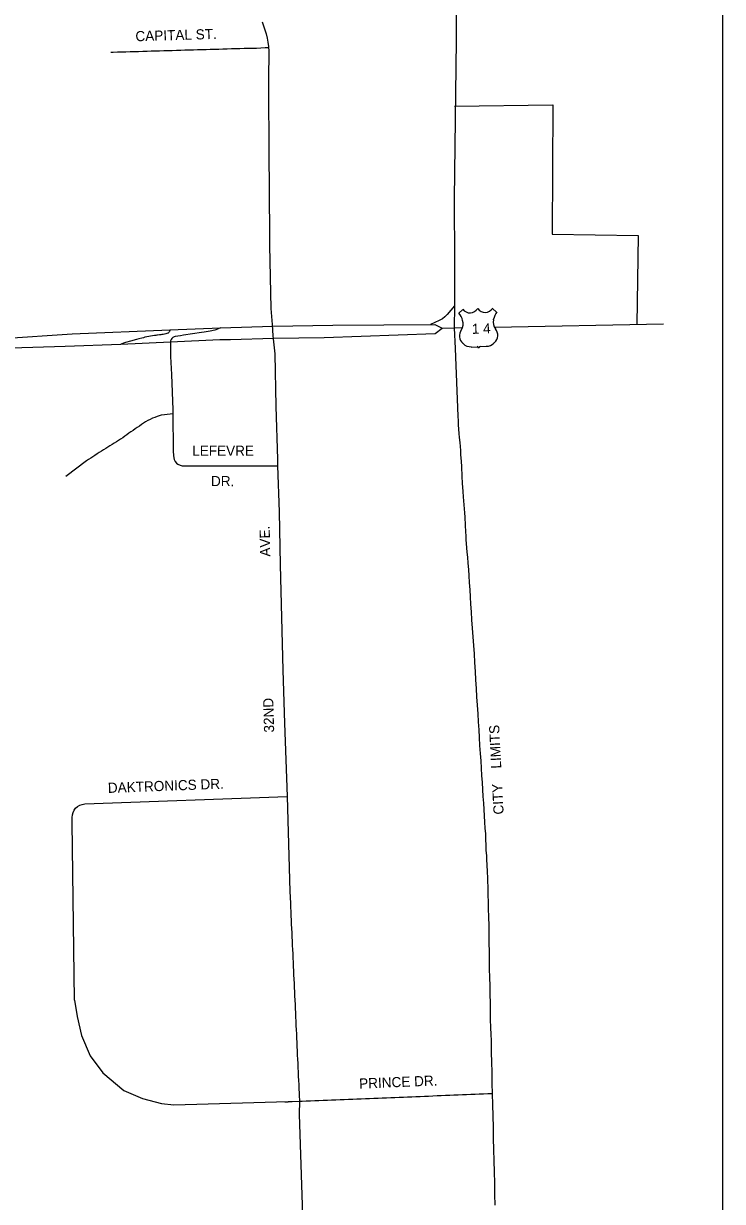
# Model space of a CAD drawing. Extents: x 2204114 to 2230821, y 16088589 to 16113844.
# Drawn here: x 2227509 to 2230821, y 16101311 to 16106889 of the extents above; entities that cross this region are included whole.
import ezdxf

# ---------------------------------------------------------------- set-up
doc = ezdxf.new("R2010")
doc.units = 0
for name, color, linetype in [('L13', 7, 'Continuous'), ('L2', 7, 'Continuous'), ('L3', 7, 'Continuous'), ('L4', 7, 'Continuous'), ('L9', 7, 'Continuous')]:
    doc.layers.add(name, color=color, linetype=linetype)

msp = doc.modelspace()

# ---------------------------------------------------------------- linework, layer by layer
at = {"layer": 'L13'}
msp.add_lwpolyline([(2204113.7, 16113843.6), (2230820.5, 16113843.6), (2230820.5, 16088588.7), (2204113.7, 16088588.7)], close=True, dxfattribs=at)
at = {"layer": 'L2'}
for p, q in [((2229551.8, 16106496.8), (2230016.7, 16106503.8)), ((2230016.7, 16106503.8), (2230014.5, 16105890.8)), ((2230014.5, 16105890.8), (2230420.5, 16105885.4)), ((2230420.5, 16105885.4), (2230414.1, 16105463.6))]:
    msp.add_line(p, q, dxfattribs=at)
at = {"layer": 'L3'}
for p, q in [((2229550.1, 16105447.9), (2229553.9, 16105349.1)), ((2228757.9, 16103228.3), (2228770.9, 16102777.8))]:
    msp.add_line(p, q, dxfattribs=at)
for points in [[(2229559.8, 16107963), (2229560.4, 16107808), (2229562.4, 16107558), (2229562.8, 16107308.1), (2229561.1, 16107058.1), (2229559.1, 16106808.2), (2229556.2, 16106558.2), (2229552.3, 16106308.3), (2229549.6, 16106058.3), (2229550, 16106009.5), (2229551.5, 16105808.4), (2229550.8, 16105551.5)], [(2228639.5, 16106896.5), (2228646.5, 16106877.8), (2228652.7, 16106858.9), (2228658.5, 16106839.6), (2228662.8, 16106820.1), (2228666.2, 16106800.4), (2228669, 16106780.6), (2228669.5, 16106775.6)], [(2227923.4, 16106753.2), (2227934.1, 16106753.6), (2227954.2, 16106754.1), (2227974.2, 16106754.7), (2227994.2, 16106755.3), (2228014.2, 16106755.9), (2228034.2, 16106756.5), (2228054.2, 16106757.1), (2228074.2, 16106757.6), (2228094.2, 16106758.2), (2228114.2, 16106758.8), (2228133.9, 16106759.4), (2228154, 16106760), (2228174, 16106760.6), (2228194, 16106761.1), (2228214, 16106761.7), (2228234, 16106762.3), (2228254.1, 16106762.9), (2228273.8, 16106763.5), (2228293.8, 16106764.1), (2228313.8, 16106764.6), (2228333.8, 16106765.2), (2228353.8, 16106765.8), (2228373.8, 16106766.4), (2228393.8, 16106767), (2228413.8, 16106767.6), (2228433.8, 16106768.1), (2228453.8, 16106768.7), (2228473.8, 16106769.3), (2228493.8, 16106769.9), (2228513.9, 16106770.5), (2228533.9, 16106771.1), (2228553.9, 16106771.7), (2228564.2, 16106772), (2228573.9, 16106772.1), (2228593.9, 16106772.3), (2228613.6, 16106772.8), (2228633.7, 16106773.4), (2228653.7, 16106774.8), (2228669.5, 16106775.6)], [(2228669.5, 16106775.6), (2228671, 16106760.7), (2228671.7, 16106740.7), (2228671.7, 16106720.7), (2228671.2, 16106700.7), (2228670.2, 16106680.8), (2228669.7, 16106660.8), (2228669.5, 16106640.8), (2228669.2, 16106620.8), (2228669.2, 16106600.8), (2228669.5, 16106580.8), (2228669.5, 16106560.8), (2228669.4, 16106558.4), (2228669.4, 16106558.2), (2228669.7, 16106539.2), (2228669.9, 16106519.2), (2228669.9, 16106499.2), (2228670.2, 16106479.2), (2228670.2, 16106459.2), (2228670.4, 16106439.2), (2228670.7, 16106419.5), (2228670.6, 16106417), (2228670.6, 16106397), (2228670.9, 16106377), (2228671.1, 16106357), (2228671.1, 16106337), (2228671.4, 16106317), (2228671.4, 16106297), (2228671.6, 16106277), (2228671.9, 16106257), (2228671.8, 16106237), (2228672.1, 16106217), (2228672.1, 16106197), (2228672.3, 16106177.1), (2228672.6, 16106157.1), (2228672.6, 16106137.1), (2228672.8, 16106117.1), (2228672.8, 16106097.1), (2228673.1, 16106077.1), (2228673.3, 16106057.1), (2228673.3, 16106037.1), (2228673.5, 16106017.1), (2228673.5, 16105997.1), (2228673.8, 16105977.1), (2228674, 16105957.1), (2228674, 16105937.2), (2228674.3, 16105917.2), (2228674.3, 16105897.2), (2228674.5, 16105877.2), (2228674.8, 16105857.2), (2228674.8, 16105837.2), (2228681.3, 16105538.6)], [(2228681.3, 16105538.6), (2228686.8, 16105463.5), (2228688.7, 16105437)], [(2228688.7, 16105437), (2228690.4, 16105410.2), (2228700.5, 16105325.3)], [(2229739.8, 16105451.4), (2230540.6, 16105465.9)], [(2228700.5, 16105325.3), (2228704.6, 16105075.3), (2228711.9, 16104825.4), (2228713, 16104793.6)], [(2229553.9, 16105349.1), (2229566.8, 16105029.6), (2229567.8, 16105007.2), (2229568.3, 16104987.6), (2229569.3, 16104968.5), (2229571, 16104948), (2229572.8, 16104928.5), (2229576.2, 16104905.4), (2229578, 16104885.6), (2229579.2, 16104866.3), (2229580.2, 16104847.5), (2229582.1, 16104814.1), (2229584, 16104790.8), (2229586.4, 16104742.9), (2229588, 16104711.8), (2229590.3, 16104672.4), (2229591.5, 16104647.5), (2229595.2, 16104609.8), (2229599, 16104571.2), (2229599.2, 16104551.4), (2229601.5, 16104513.6), (2229603.6, 16104481.9), (2229604.4, 16104462.4), (2229605.1, 16104444), (2229606.4, 16104425.7), (2229608.6, 16104406), (2229609.9, 16104385.8), (2229612.6, 16104360.9), (2229614.7, 16104333.3), (2229617.1, 16104303.7), (2229618.9, 16104273), (2229620.8, 16104241.2), (2229623.1, 16104207.6), (2229625.2, 16104173.8), (2229627.2, 16104138.7), (2229630, 16104102.6), (2229632.3, 16104065), (2229635.3, 16104025.1), (2229638, 16103983.7), (2229641, 16103944.1), (2229643.7, 16103903.2), (2229646.2, 16103862.5), (2229648.7, 16103820.7), (2229650.9, 16103780.2), (2229652.9, 16103739.9), (2229655.7, 16103699.7), (2229658.7, 16103661.5), (2229660.9, 16103620.3), (2229663.2, 16103582.3), (2229665.7, 16103544.6), (2229668.2, 16103507), (2229670.2, 16103469.5), (2229672.8, 16103432.1), (2229675.3, 16103397.2), (2229677.1, 16103362.1), (2229679.7, 16103328.3), (2229681.5, 16103294.7), (2229684.3, 16103260.7), (2229685.9, 16103228.9), (2229687.8, 16103197.3), (2229689.4, 16103166.9), (2229691.3, 16103137.1), (2229693.4, 16103106.5), (2229695.5, 16103078), (2229697.2, 16103050.8), (2229697.8, 16103024.4), (2229699.2, 16102998.4), (2229699.9, 16102972.2), (2229701.9, 16102949.4), (2229702.8, 16102926.8), (2229704.1, 16102906.6), (2229705.6, 16102870.5)], [(2228209.6, 16105226.5), (2228215.9, 16105059.8)], [(2228215.9, 16105059.8), (2228216.4, 16105023.8), (2228216.6, 16105003.8), (2228216.9, 16104983.8), (2228217.1, 16104963.8), (2228217.4, 16104943.8), (2228217.6, 16104923.8), (2228217.9, 16104903.8), (2228218.1, 16104883.8), (2228218.4, 16104863.8), (2228219.4, 16104843.8), (2228220.7, 16104832.4), (2228223.4, 16104824.3), (2228227.3, 16104815.2), (2228234.2, 16104807.5), (2228240.9, 16104802.5), (2228251, 16104797.2), (2228261.2, 16104794.3), (2228268, 16104794.2), (2228269, 16104794.3), (2228282, 16104794.2), (2228302, 16104794.2), (2228322, 16104794.2), (2228342, 16104794.1), (2228362, 16104794.1), (2228382, 16104794.1), (2228402, 16104794.1), (2228422, 16104794), (2228442, 16104794), (2228462, 16104794), (2228482, 16104793.9), (2228502, 16104793.9), (2228522, 16104793.8), (2228542, 16104793.8), (2228562, 16104793.8), (2228582, 16104793.8), (2228602, 16104793.7), (2228622, 16104793.7), (2228642, 16104793.7), (2228662, 16104793.6), (2228681.8, 16104793.6), (2228713, 16104793.6)], [(2228713, 16104793.6), (2228719.7, 16104575.6), (2228724.8, 16104325.6), (2228731.4, 16104075.7), (2228737.7, 16103825.8), (2228745, 16103575.9), (2228757.9, 16103228.3)], [(2227750.8, 16102263.4), (2227739.8, 16103104.7), (2227739.6, 16103116.7), (2227740, 16103128.8), (2227741.2, 16103140.7), (2227744.1, 16103152.4), (2227749, 16103163.5), (2227755.9, 16103173.2), (2227765, 16103181.4), (2227775.3, 16103187.1), (2227787.1, 16103190.9), (2227798.9, 16103192.9), (2228757.9, 16103228.3)], [(2229705.6, 16102870.5), (2229707, 16102844.6), (2229707.9, 16102829.3), (2229708, 16102822.9), (2229708.3, 16102803.6), (2229709, 16102783.8), (2229709.5, 16102760.1), (2229710.6, 16102730.9), (2229711.2, 16102696.8), (2229712.2, 16102658.2), (2229712.9, 16102615.8), (2229713.1, 16102574.7), (2229713.9, 16102534.4), (2229714.6, 16102494.1), (2229715.6, 16102453.3), (2229716, 16102411.6), (2229717.5, 16102371), (2229717.8, 16102330.9), (2229718.8, 16102290.9), (2229719.8, 16102251.3), (2229720.7, 16102211.1), (2229720.5, 16102172.4), (2229721.3, 16102135.1), (2229722.6, 16102100.6), (2229724, 16102072.7), (2229724.4, 16102047.9), (2229725.2, 16102013.6), (2229726.7, 16101972.5), (2229728.6, 16101921.1), (2229727.6, 16101868.6), (2229728.8, 16101822.1)], [(2228770.9, 16102777.8), (2228773.5, 16102723), (2228774.2, 16102703), (2228775.2, 16102683.1), (2228776.2, 16102663.1), (2228776.9, 16102643.1), (2228777.9, 16102623.1), (2228778.9, 16102603.1), (2228779.7, 16102583.2), (2228780.7, 16102563.2), (2228781.7, 16102543.2), (2228782.4, 16102523.2), (2228783.4, 16102503.2), (2228784.4, 16102483.3), (2228785.1, 16102463.3), (2228786.1, 16102443.3), (2228787.1, 16102423.3), (2228788.1, 16102403.4), (2228788.9, 16102383.4), (2228789.9, 16102363.4), (2228790.9, 16102343.4), (2228791.6, 16102323.5), (2228792.6, 16102303.5), (2228793.6, 16102283.5), (2228794.4, 16102263.5), (2228795.4, 16102243.5), (2228796.4, 16102223.6), (2228797.1, 16102203.6), (2228798.1, 16102183.6), (2228799.1, 16102163.7), (2228799.8, 16102143.7), (2228800.8, 16102123.7), (2228801.8, 16102103.7), (2228802.6, 16102083.7), (2228803.6, 16102063.7), (2228804.6, 16102043.8), (2228805.3, 16102023.8), (2228806.3, 16102003.8), (2228807.3, 16101983.8), (2228808, 16101963.9), (2228809, 16101943.9), (2228810, 16101923.9), (2228810.8, 16101903.9), (2228811.8, 16101884), (2228812.8, 16101864), (2228813.5, 16101844), (2228814.5, 16101824), (2228814.9, 16101813.6), (2228816.3, 16101785.1)], [(2227750.8, 16102263.4), (2227763.1, 16102186.5), (2227783.1, 16102096.1), (2227824.3, 16102000.2), (2227884.2, 16101920), (2227983.8, 16101836.6), (2228073.4, 16101798.4), (2228162.1, 16101774.1), (2228221.7, 16101767.5), (2228816.3, 16101785.2)], [(2228816.3, 16101785.1), (2228829, 16101785.6), (2228849, 16101786.4), (2228869.1, 16101787.2), (2228888.8, 16101788.1), (2228908.8, 16101788.9), (2228928.8, 16101789.7), (2228948.9, 16101790.5), (2228968.9, 16101791.3), (2228988.9, 16101792.1), (2229008.6, 16101792.9), (2229028.6, 16101793.7), (2229048.7, 16101794.6), (2229068.7, 16101795.4), (2229088.7, 16101796.2), (2229108.7, 16101797), (2229128.7, 16101797.8), (2229148.7, 16101798.6), (2229168.7, 16101799.4), (2229188.7, 16101800.2), (2229208.8, 16101801), (2229228.8, 16101801.8), (2229248.8, 16101802.7), (2229268.8, 16101803.5), (2229288.8, 16101804.3), (2229308.8, 16101805.1), (2229328.6, 16101805.9), (2229348.6, 16101806.7), (2229368.6, 16101807.5), (2229388.6, 16101808.3), (2229408.6, 16101809.1), (2229428.6, 16101809.9), (2229448.6, 16101810.8), (2229468.4, 16101811.6), (2229488.4, 16101812.4), (2229508.4, 16101813.2), (2229528.4, 16101814), (2229548.5, 16101814.8), (2229568.5, 16101815.6), (2229588.5, 16101816.4), (2229608.5, 16101817.2), (2229628.5, 16101818), (2229648.5, 16101818.8), (2229668.3, 16101819.6), (2229688.3, 16101820.5), (2229708.3, 16101821.3), (2229728.8, 16101822.1)], [(2229728.8, 16101822.1), (2229730.4, 16101767.5), (2229732, 16101716.3), (2229733.5, 16101661.4), (2229734.8, 16101608.1), (2229736.4, 16101555.8), (2229737.5, 16101503.2), (2229738.8, 16101450.6), (2229740.1, 16101396.5), (2229741, 16101343.9), (2229742.3, 16101292.2)], [(2228816.3, 16101785.1), (2228815.7, 16101724.3), (2228838.7, 16101005.7), (2228827.4, 16100952.8), (2228293.5, 16100230)], [(2228746.5, 16101782.2), (2228762.2, 16101782.9), (2228782.3, 16101783.7), (2228816.3, 16101785.1)]]:
    msp.add_lwpolyline(points, dxfattribs=at)
at = {"layer": 'L4'}
for p, q in [((2229550.7, 16105551.5), (2229550.1, 16105447.9)), ((2228205.1, 16105381.1), (2228205.3, 16105311.7))]:
    msp.add_line(p, q, dxfattribs=at)
for points in [[(2229550.7, 16105551.5), (2229515.5, 16105510.4), (2229505.9, 16105500.1), (2229494.9, 16105491), (2229479, 16105482.2), (2229437.5, 16105463)], [(2226954.6, 16105377.7), (2227409, 16105397.1), (2227739.1, 16105419.3), (2228202.1, 16105439), (2228442.2, 16105448.3)], [(2228202.1, 16105439), (2228202.1, 16105434.7), (2228200.5, 16105430.6), (2228199.4, 16105428), (2228197.6, 16105425.9), (2228195.8, 16105424.3), (2228193.8, 16105423), (2228192.4, 16105422.4), (2228182.6, 16105419.4), (2228177.2, 16105418.1), (2228170.6, 16105416.6), (2228164.9, 16105415.6), (2228159.2, 16105414.6), (2228153.5, 16105413.9), (2228144.6, 16105413), (2228142.3, 16105412.7), (2228140.2, 16105412.4), (2228135.5, 16105411.7), (2228131.7, 16105411.2), (2228129.4, 16105410.9), (2228084.6, 16105403), (2228077.1, 16105401.1), (2228069.2, 16105399.2), (2228055, 16105395.7), (2228043.7, 16105392.5), (2228016.1, 16105384.7), (2227991.5, 16105377.7), (2227970.5, 16105371.1)], [(2228442.2, 16105448.3), (2228428, 16105441.3), (2228420.3, 16105438.3), (2228415.7, 16105436.5), (2228394, 16105431.6), (2228365.2, 16105427.7), (2228352.4, 16105425.7), (2228266.8, 16105412.4), (2228253.4, 16105410.3), (2228227.5, 16105406), (2228223, 16105404.9), (2228216.7, 16105401.9), (2228211.4, 16105397.3), (2228208.5, 16105393), (2228205.9, 16105385.5), (2228205.4, 16105381.2)], [(2228439.4, 16105391.9), (2228490.3, 16105391.9), (2228693.9, 16105398.2), (2228934.3, 16105402.6), (2229458.9, 16105421), (2229491.9, 16105446)], [(2228442.2, 16105448.3), (2228690.3, 16105456), (2228973.8, 16105460.7), (2229457.7, 16105463), (2229491.9, 16105446)], [(2229491.9, 16105446), (2229550.1, 16105447.9), (2229588.7, 16105448.6)], [(2226966.3, 16105332.5), (2227450.7, 16105353.7), (2227706.9, 16105360.3), (2227970.5, 16105371.1), (2228205.1, 16105381.1), (2228439.4, 16105391.9)], [(2228205.3, 16105311.7), (2228209.6, 16105226.5)], [(2228216.2, 16105040), (2228177.3, 16105035.2), (2228162, 16105033.5), (2228142.2, 16105027.7), (2228130.9, 16105023.8), (2228119.6, 16105019.3), (2228108.8, 16105014.4), (2228098, 16105008.8), (2228087.6, 16105002.7), (2228077.5, 16104996.3), (2228067.7, 16104989.6), (2228058.1, 16104982.4), (2228048.3, 16104975.4), (2228038.2, 16104968.8), (2228028.1, 16104962.2), (2228018.3, 16104955.4), (2228008.7, 16104948.5), (2227998.6, 16104941.7), (2227988.8, 16104934.7), (2227979.2, 16104927.5), (2227969.3, 16104920.9), (2227959.2, 16104914.5), (2227949.2, 16104908), (2227938.8, 16104902), (2227928.8, 16104895.4), (2227918.7, 16104888.9), (2227908.3, 16104882.6), (2227898.3, 16104876.3), (2227887.9, 16104870), (2227877.9, 16104863.6), (2227867.8, 16104857.2), (2227857.7, 16104850.6), (2227847.6, 16104843.9), (2227837.8, 16104837.1), (2227827.7, 16104830.8), (2227817.4, 16104824.7), (2227807.8, 16104817.5), (2227709, 16104744.3)]]:
    msp.add_lwpolyline(points, dxfattribs=at)
at = {"layer": 'L9'}
for p, q in [((2229571, 16105516.5), (2229590.3, 16105535.1)), ((2229750.3, 16105522.4), (2229731.8, 16105539.7)), ((2229590.1, 16105481.2), (2229590.1, 16105481.2)), ((2229735.5, 16105486), (2229735.4, 16105488)), ((2229583.5, 16105437.2), (2229583.5, 16105439.1)), ((2229744.9, 16105442.4), (2229744.9, 16105442.4)), ((2229591.6, 16105373.6), (2229589.6, 16105373.5)), ((2229737.1, 16105376.3), (2229741, 16105378.5)), ((2229630, 16105356.9), (2229657.9, 16105357.8)), ((2229701.8, 16105359.2), (2229675.9, 16105358.4))]:
    msp.add_line(p, q, dxfattribs=at)
for centre, radius, start, end in [((2229624.3, 16105562), 43.3, 217.5617, 327.6839), ((2229695.9, 16105564.4), 43.3, 216.0704, 326.5325), ((2229505.1, 16105460.8), 87.1, 14.1656, 40.2856), ((2229539.4, 16105466.7), 52.5, 327.9613, 16.7879), ((2229786.8, 16105474.8), 52.5, 168.6252, 217.061), ((2229821.4, 16105471.2), 87.1, 143.4679, 168.8117), ((2229621.1, 16105409.8), 47, 143.4406, 228.7692), ((2229709, 16105412.7), 47, 312.2156, 40.1694), ((2229629.3, 16105411.6), 53.8, 225.8997, 271.8768), ((2229700.7, 16105414), 53.8, 271.8768, 313.8657), ((2229658.2, 16105349.7), 8.97, 12.2465, 91.8768), ((2229675.9, 16105350.3), 8.97, 91.8768, 171.5072)]:
    msp.add_arc(centre, radius, start, end, dxfattribs=at)

# ---------------------------------------------------------------- texts
at = {"layer": 'L2'}
msp.add_text('CITY    LIMITS', height=48.064, rotation=92.9357, dxfattribs=at).set_placement((2229784.2, 16103144))
at = {"layer": 'L9'}
for s, height, rotation, p in [('CAPITAL ST.', 48.034, 1.6804, (2228040, 16106804.6)), ('1 4', 47.69, 1.6879, (2229634, 16105418.9)), ('LEFEVRE', 48.03, 359.9427, (2228308.2, 16104842.1)), ('DR.', 48.03, 359.9427, (2228397.3, 16104698)), ('AVE.', 48.03, 91.162, (2228678.3, 16104364.7)), ('32ND', 48.03, 91.6802, (2228696.8, 16103531.9)), ('DAKTRONICS DR.', 48.034, 2.1146, (2227909.5, 16103245)), ('PRINCE DR.', 48.03, 2.3752, (2229100.2, 16101844.5))]:
    msp.add_text(s, height=height, rotation=rotation, dxfattribs=at).set_placement(p)

doc.saveas('drawing.dxf')
